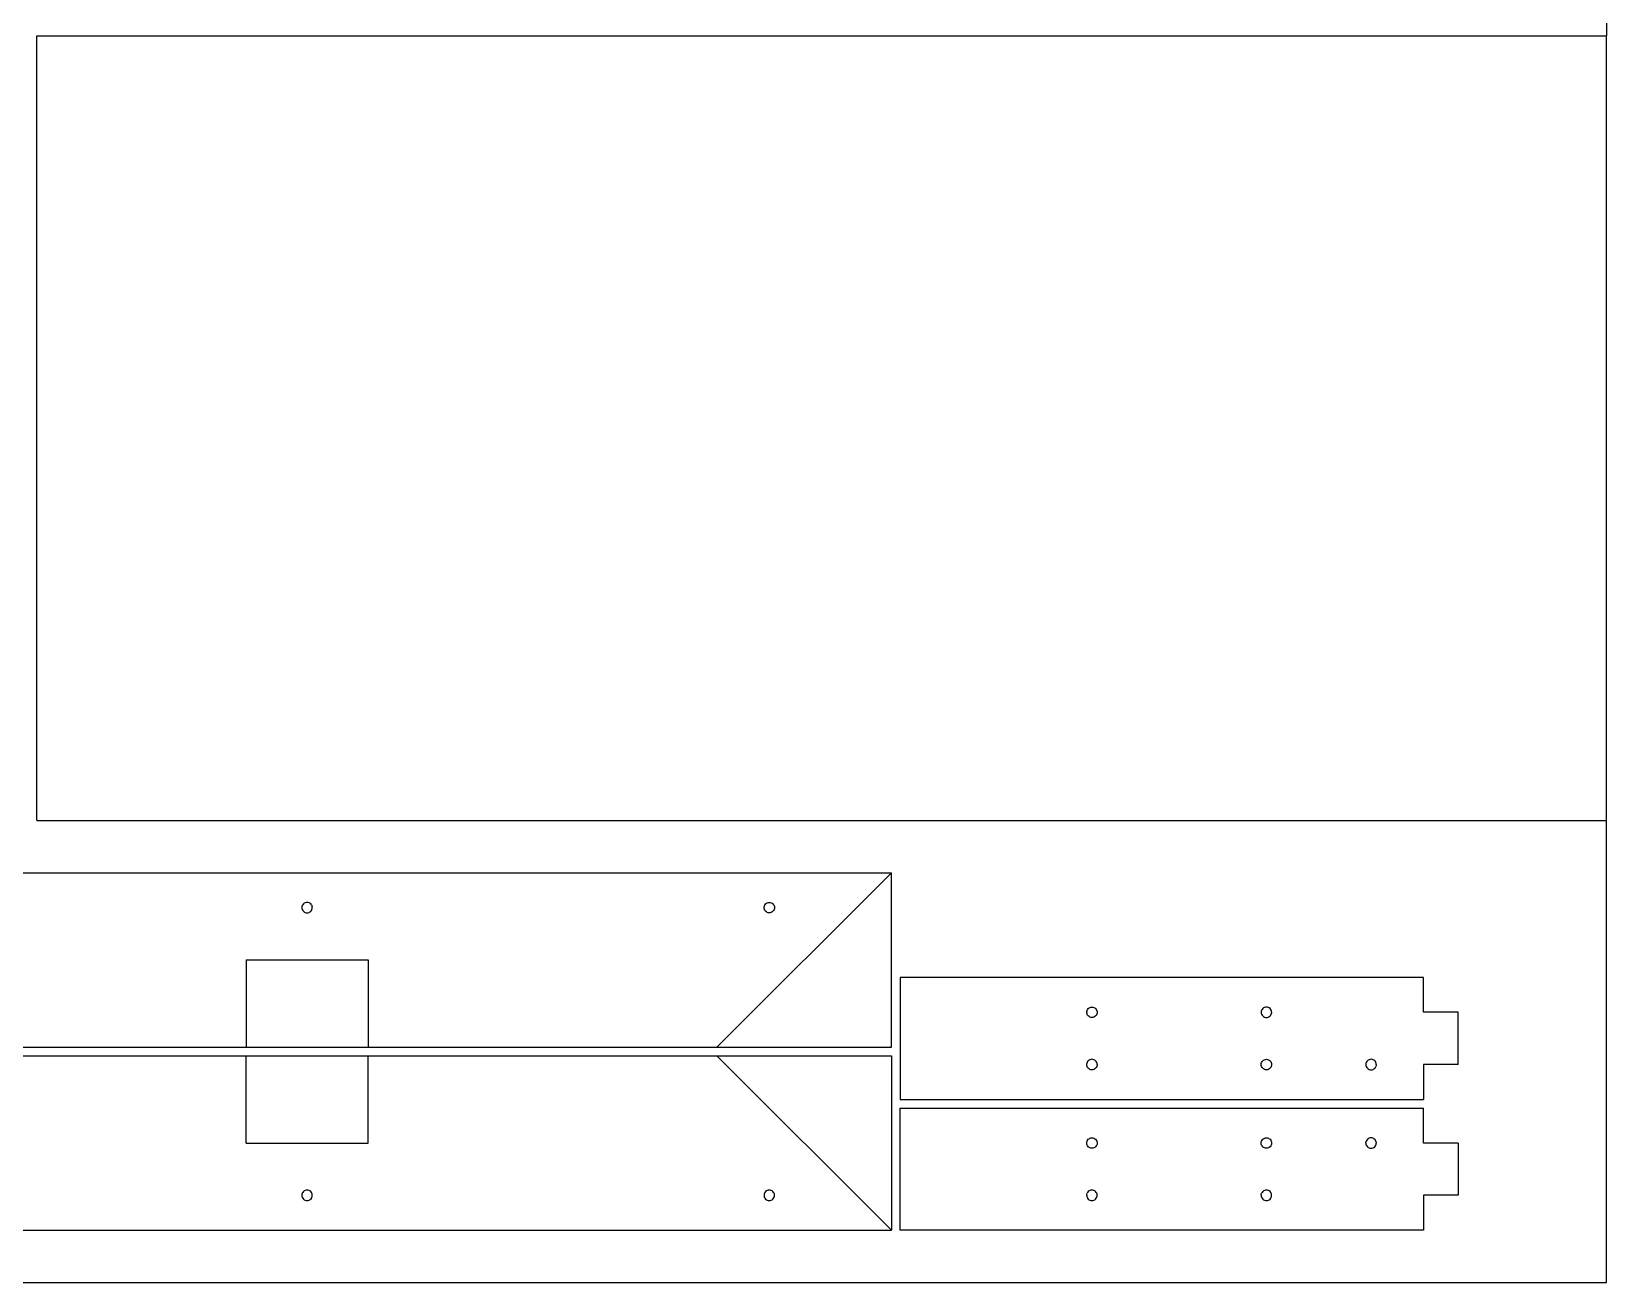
# Model space of a CAD drawing. Extents: x -122 to 122, y -61 to 61.
# Drawn here: x 31.7 to 122, y -61 to 10.7 of the extents above; entities that cross this region are included whole.
import ezdxf

# ---------------------------------------------------------------- set-up
doc = ezdxf.new("R2010")
doc.units = 0

msp = doc.modelspace()

# ---------------------------------------------------------------- linework, layer by layer
for p, q in [((121.954, 60.991), (121.954, 10.491)), ((31.954, -34.509), (31.954, 10.491)), ((31.954, 10.491), (121.954, 10.491)), ((121.954, -34.509), (121.954, 10.491)), ((31.954, -34.509), (121.954, -34.509)), ((121.954, -61.009), (121.954, -34.509)), ((-119.046, -37.509), (80.954, -37.509)), ((70.954, -47.509), (80.954, -37.509)), ((80.954, -47.509), (80.954, -37.509)), ((47.16, -39.451), (47.154, -39.509)), ((47.154, -39.509), (47.16, -39.568)), ((47.177, -39.394), (47.16, -39.451)), ((47.16, -39.568), (47.177, -39.624)), ((47.204, -39.343), (47.177, -39.394)), ((47.177, -39.624), (47.204, -39.676)), ((47.242, -39.297), (47.204, -39.343)), ((47.204, -39.676), (47.242, -39.721)), ((47.287, -39.26), (47.242, -39.297)), ((47.242, -39.721), (47.287, -39.759)), ((47.339, -39.232), (47.287, -39.26)), ((47.395, -39.215), (47.339, -39.232)), ((47.454, -39.209), (47.395, -39.215)), ((47.512, -39.215), (47.454, -39.209)), ((47.569, -39.232), (47.512, -39.215)), ((47.62, -39.26), (47.569, -39.232)), ((47.666, -39.297), (47.62, -39.26)), ((47.62, -39.759), (47.666, -39.721)), ((47.703, -39.343), (47.666, -39.297)), ((47.666, -39.721), (47.703, -39.676)), ((47.703, -39.343), (47.731, -39.394)), ((47.703, -39.676), (47.731, -39.624)), ((47.731, -39.394), (47.748, -39.451)), ((47.731, -39.624), (47.748, -39.568)), ((47.754, -39.509), (47.748, -39.451)), ((47.748, -39.568), (47.754, -39.509)), ((73.654, -39.509), (73.66, -39.451)), ((73.66, -39.568), (73.654, -39.509)), ((73.677, -39.394), (73.66, -39.451)), ((73.677, -39.624), (73.66, -39.568)), ((73.704, -39.343), (73.677, -39.394)), ((73.704, -39.676), (73.677, -39.624)), ((73.704, -39.343), (73.742, -39.297)), ((73.742, -39.721), (73.704, -39.676)), ((73.742, -39.297), (73.787, -39.26)), ((73.787, -39.759), (73.742, -39.721)), ((73.787, -39.26), (73.839, -39.232)), ((73.839, -39.232), (73.895, -39.215)), ((73.895, -39.215), (73.954, -39.209)), ((73.954, -39.209), (74.012, -39.215)), ((74.012, -39.215), (74.069, -39.232)), ((74.069, -39.232), (74.12, -39.26)), ((74.12, -39.26), (74.166, -39.297)), ((74.166, -39.721), (74.12, -39.759)), ((74.166, -39.297), (74.203, -39.343)), ((74.203, -39.676), (74.166, -39.721)), ((74.203, -39.343), (74.231, -39.394)), ((74.231, -39.624), (74.203, -39.676)), ((74.231, -39.394), (74.248, -39.451)), ((74.248, -39.568), (74.231, -39.624)), ((74.248, -39.451), (74.254, -39.509)), ((74.254, -39.509), (74.248, -39.568)), ((47.287, -39.759), (47.339, -39.786)), ((47.339, -39.786), (47.395, -39.803)), ((47.395, -39.803), (47.454, -39.809)), ((47.454, -39.809), (47.512, -39.803)), ((47.512, -39.803), (47.569, -39.786)), ((47.569, -39.786), (47.62, -39.759)), ((73.839, -39.786), (73.787, -39.759)), ((73.895, -39.803), (73.839, -39.786)), ((73.954, -39.809), (73.895, -39.803)), ((74.012, -39.803), (73.954, -39.809)), ((74.069, -39.786), (74.012, -39.803)), ((74.12, -39.759), (74.069, -39.786)), ((43.954, -42.509), (50.954, -42.509)), ((43.954, -42.509), (43.954, -47.509)), ((50.954, -42.509), (50.954, -47.509)), ((111.454, -43.509), (81.454, -43.509)), ((81.454, -43.509), (81.454, -50.509)), ((111.454, -45.509), (111.454, -43.509)), ((92.16, -45.451), (92.154, -45.509)), ((92.154, -45.509), (92.154, -45.509)), ((92.16, -45.568), (92.154, -45.509)), ((92.16, -45.451), (92.177, -45.394)), ((92.177, -45.624), (92.16, -45.568)), ((92.177, -45.394), (92.204, -45.343)), ((92.204, -45.676), (92.177, -45.624)), ((92.204, -45.343), (92.242, -45.297)), ((92.242, -45.721), (92.204, -45.676)), ((92.242, -45.297), (92.287, -45.26)), ((92.287, -45.759), (92.242, -45.721)), ((92.287, -45.26), (92.339, -45.232)), ((92.339, -45.786), (92.287, -45.759)), ((92.339, -45.232), (92.395, -45.215)), ((92.395, -45.804), (92.339, -45.786)), ((92.395, -45.215), (92.454, -45.209)), ((92.454, -45.809), (92.395, -45.804)), ((92.454, -45.209), (92.512, -45.215)), ((92.512, -45.804), (92.454, -45.809)), ((92.512, -45.215), (92.569, -45.232)), ((92.569, -45.786), (92.512, -45.804)), ((92.569, -45.232), (92.621, -45.26)), ((92.621, -45.759), (92.569, -45.786)), ((92.621, -45.26), (92.666, -45.297)), ((92.666, -45.721), (92.621, -45.759)), ((92.666, -45.297), (92.703, -45.343)), ((92.703, -45.676), (92.666, -45.721)), ((92.731, -45.394), (92.703, -45.343)), ((92.731, -45.624), (92.703, -45.676)), ((92.748, -45.451), (92.731, -45.394)), ((92.748, -45.568), (92.731, -45.624)), ((92.748, -45.451), (92.754, -45.509)), ((92.754, -45.509), (92.748, -45.568)), ((92.754, -45.509), (92.754, -45.509)), ((102.16, -45.451), (102.154, -45.509)), ((102.154, -45.509), (102.154, -45.509)), ((102.154, -45.509), (102.16, -45.568)), ((102.177, -45.394), (102.16, -45.451)), ((102.16, -45.568), (102.177, -45.624)), ((102.204, -45.343), (102.177, -45.394)), ((102.177, -45.624), (102.204, -45.676)), ((102.242, -45.297), (102.204, -45.343)), ((102.204, -45.676), (102.242, -45.721)), ((102.287, -45.26), (102.242, -45.297)), ((102.242, -45.721), (102.287, -45.759)), ((102.339, -45.232), (102.287, -45.26)), ((102.287, -45.759), (102.339, -45.786)), ((102.395, -45.215), (102.339, -45.232)), ((102.339, -45.786), (102.395, -45.804)), ((102.454, -45.209), (102.395, -45.215)), ((102.395, -45.804), (102.454, -45.809)), ((102.512, -45.215), (102.454, -45.209)), ((102.454, -45.809), (102.512, -45.804)), ((102.569, -45.232), (102.512, -45.215)), ((102.512, -45.804), (102.569, -45.786)), ((102.621, -45.26), (102.569, -45.232)), ((102.569, -45.786), (102.621, -45.759)), ((102.666, -45.297), (102.621, -45.26)), ((102.621, -45.759), (102.666, -45.721)), ((102.703, -45.343), (102.666, -45.297)), ((102.666, -45.721), (102.703, -45.676)), ((102.731, -45.394), (102.703, -45.343)), ((102.703, -45.676), (102.731, -45.624)), ((102.748, -45.451), (102.731, -45.394)), ((102.731, -45.624), (102.748, -45.568)), ((102.754, -45.509), (102.748, -45.451)), ((102.754, -45.509), (102.748, -45.568)), ((102.754, -45.509), (102.754, -45.509)), ((113.454, -45.509), (111.454, -45.509)), ((113.454, -48.509), (113.454, -45.509)), ((10.954, -47.509), (43.954, -47.509)), ((43.954, -47.509), (50.954, -47.509)), ((50.954, -47.509), (70.954, -47.509)), ((70.954, -47.509), (80.954, -47.509)), ((10.954, -48.009), (43.954, -48.009)), ((43.954, -53.009), (43.954, -48.009)), ((43.954, -48.009), (50.954, -48.009)), ((50.954, -48.009), (70.954, -48.009)), ((50.954, -53.009), (50.954, -48.009)), ((70.954, -48.009), (80.954, -48.009)), ((70.954, -48.009), (80.954, -58.009)), ((80.954, -48.009), (80.954, -58.009)), ((92.154, -48.509), (92.16, -48.451)), ((92.16, -48.568), (92.154, -48.509)), ((92.154, -48.509), (92.154, -48.509)), ((92.177, -48.394), (92.16, -48.451)), ((92.177, -48.624), (92.16, -48.568)), ((92.204, -48.343), (92.177, -48.394)), ((92.204, -48.676), (92.177, -48.624)), ((92.242, -48.297), (92.204, -48.343)), ((92.242, -48.721), (92.204, -48.676)), ((92.287, -48.26), (92.242, -48.297)), ((92.287, -48.759), (92.242, -48.721)), ((92.339, -48.232), (92.287, -48.26)), ((92.339, -48.786), (92.287, -48.759)), ((92.395, -48.215), (92.339, -48.232)), ((92.454, -48.209), (92.395, -48.215)), ((92.512, -48.215), (92.454, -48.209)), ((92.569, -48.232), (92.512, -48.215)), ((92.621, -48.26), (92.569, -48.232)), ((92.621, -48.759), (92.569, -48.786)), ((92.666, -48.297), (92.621, -48.26)), ((92.666, -48.721), (92.621, -48.759)), ((92.703, -48.343), (92.666, -48.297)), ((92.703, -48.676), (92.666, -48.721)), ((92.731, -48.394), (92.703, -48.343)), ((92.731, -48.624), (92.703, -48.676)), ((92.748, -48.451), (92.731, -48.394)), ((92.748, -48.568), (92.731, -48.624)), ((92.754, -48.509), (92.748, -48.451)), ((92.754, -48.509), (92.748, -48.568)), ((92.754, -48.509), (92.754, -48.509)), ((102.154, -48.509), (102.16, -48.451)), ((102.16, -48.568), (102.154, -48.509)), ((102.154, -48.509), (102.154, -48.509)), ((102.16, -48.451), (102.177, -48.394)), ((102.177, -48.624), (102.16, -48.568)), ((102.177, -48.394), (102.204, -48.343)), ((102.204, -48.676), (102.177, -48.624)), ((102.204, -48.343), (102.242, -48.297)), ((102.242, -48.721), (102.204, -48.676)), ((102.242, -48.297), (102.287, -48.26)), ((102.287, -48.759), (102.242, -48.721)), ((102.287, -48.26), (102.339, -48.232)), ((102.339, -48.786), (102.287, -48.759)), ((102.339, -48.232), (102.395, -48.215)), ((102.395, -48.215), (102.454, -48.209)), ((102.454, -48.209), (102.512, -48.215)), ((102.512, -48.215), (102.569, -48.232)), ((102.569, -48.232), (102.621, -48.26)), ((102.621, -48.759), (102.569, -48.786)), ((102.621, -48.26), (102.666, -48.297)), ((102.666, -48.721), (102.621, -48.759)), ((102.666, -48.297), (102.703, -48.343)), ((102.703, -48.676), (102.666, -48.721)), ((102.703, -48.343), (102.731, -48.394)), ((102.731, -48.624), (102.703, -48.676)), ((102.731, -48.394), (102.748, -48.451)), ((102.748, -48.568), (102.731, -48.624)), ((102.748, -48.451), (102.754, -48.509)), ((102.754, -48.509), (102.748, -48.568)), ((102.754, -48.509), (102.754, -48.509)), ((108.16, -48.451), (108.154, -48.509)), ((108.154, -48.509), (108.16, -48.568)), ((108.154, -48.509), (108.154, -48.509)), ((108.177, -48.394), (108.16, -48.451)), ((108.16, -48.568), (108.177, -48.624)), ((108.204, -48.343), (108.177, -48.394)), ((108.177, -48.624), (108.204, -48.676)), ((108.242, -48.297), (108.204, -48.343)), ((108.204, -48.676), (108.242, -48.721)), ((108.287, -48.26), (108.242, -48.297)), ((108.242, -48.721), (108.287, -48.759)), ((108.339, -48.232), (108.287, -48.26)), ((108.287, -48.759), (108.339, -48.786)), ((108.395, -48.215), (108.339, -48.232)), ((108.454, -48.209), (108.395, -48.215)), ((108.512, -48.215), (108.454, -48.209)), ((108.569, -48.232), (108.512, -48.215)), ((108.621, -48.26), (108.569, -48.232)), ((108.569, -48.786), (108.621, -48.759)), ((108.666, -48.297), (108.621, -48.26)), ((108.621, -48.759), (108.666, -48.721)), ((108.703, -48.343), (108.666, -48.297)), ((108.666, -48.721), (108.703, -48.676)), ((108.731, -48.394), (108.703, -48.343)), ((108.703, -48.676), (108.731, -48.624)), ((108.748, -48.451), (108.731, -48.394)), ((108.748, -48.568), (108.731, -48.624)), ((108.754, -48.509), (108.748, -48.451)), ((108.754, -48.509), (108.748, -48.568)), ((108.754, -48.509), (108.754, -48.509)), ((113.454, -48.509), (111.454, -48.509)), ((111.454, -48.509), (111.454, -50.509)), ((92.395, -48.804), (92.339, -48.786)), ((92.454, -48.809), (92.395, -48.804)), ((92.512, -48.804), (92.454, -48.809)), ((92.569, -48.786), (92.512, -48.804)), ((102.395, -48.804), (102.339, -48.786)), ((102.454, -48.809), (102.395, -48.804)), ((102.512, -48.804), (102.454, -48.809)), ((102.569, -48.786), (102.512, -48.804)), ((108.339, -48.786), (108.395, -48.804)), ((108.395, -48.804), (108.454, -48.809)), ((108.454, -48.809), (108.512, -48.804)), ((108.512, -48.804), (108.569, -48.786)), ((81.454, -50.509), (111.454, -50.509)), ((81.454, -51.009), (111.454, -51.009)), ((81.454, -58.009), (81.454, -51.009)), ((111.454, -53.009), (111.454, -51.009)), ((43.954, -53.009), (50.954, -53.009)), ((92.154, -53.009), (92.16, -52.951)), ((92.16, -53.068), (92.154, -53.009)), ((92.154, -53.009), (92.154, -53.009)), ((92.16, -52.951), (92.177, -52.894)), ((92.177, -53.124), (92.16, -53.068)), ((92.177, -52.894), (92.204, -52.843)), ((92.204, -53.176), (92.177, -53.124)), ((92.204, -52.843), (92.242, -52.797)), ((92.242, -53.221), (92.204, -53.176)), ((92.242, -52.797), (92.287, -52.76)), ((92.287, -53.259), (92.242, -53.221)), ((92.287, -52.76), (92.339, -52.732)), ((92.339, -53.286), (92.287, -53.259)), ((92.339, -52.732), (92.395, -52.715)), ((92.395, -52.715), (92.454, -52.709)), ((92.454, -52.709), (92.512, -52.715)), ((92.512, -52.715), (92.569, -52.732)), ((92.569, -52.732), (92.621, -52.76)), ((92.621, -53.259), (92.569, -53.286)), ((92.621, -52.76), (92.666, -52.797)), ((92.666, -53.221), (92.621, -53.259)), ((92.666, -52.797), (92.703, -52.843)), ((92.703, -53.176), (92.666, -53.221)), ((92.703, -52.843), (92.731, -52.894)), ((92.731, -53.124), (92.703, -53.176)), ((92.731, -52.894), (92.748, -52.951)), ((92.748, -53.068), (92.731, -53.124)), ((92.748, -52.951), (92.754, -53.009)), ((92.754, -53.009), (92.748, -53.068)), ((92.754, -53.009), (92.754, -53.009)), ((102.154, -53.009), (102.16, -52.951)), ((102.16, -53.068), (102.154, -53.009)), ((102.154, -53.009), (102.154, -53.009)), ((102.16, -52.951), (102.177, -52.894)), ((102.177, -53.124), (102.16, -53.068)), ((102.177, -52.894), (102.204, -52.843)), ((102.204, -53.176), (102.177, -53.124)), ((102.204, -52.843), (102.242, -52.797)), ((102.242, -53.221), (102.204, -53.176)), ((102.242, -52.797), (102.287, -52.76)), ((102.287, -53.259), (102.242, -53.221)), ((102.287, -52.76), (102.339, -52.732)), ((102.339, -53.286), (102.287, -53.259)), ((102.339, -52.732), (102.395, -52.715)), ((102.395, -52.715), (102.454, -52.709)), ((102.454, -52.709), (102.512, -52.715)), ((102.512, -52.715), (102.569, -52.732)), ((102.569, -52.732), (102.621, -52.76)), ((102.621, -53.259), (102.569, -53.286)), ((102.621, -52.76), (102.666, -52.797)), ((102.666, -53.221), (102.621, -53.259)), ((102.666, -52.797), (102.703, -52.843)), ((102.703, -53.176), (102.666, -53.221)), ((102.703, -52.843), (102.731, -52.894)), ((102.731, -53.124), (102.703, -53.176)), ((102.731, -52.894), (102.748, -52.951)), ((102.748, -53.068), (102.731, -53.124)), ((102.748, -52.951), (102.754, -53.009)), ((102.754, -53.009), (102.748, -53.068)), ((102.754, -53.009), (102.754, -53.009)), ((108.154, -53.009), (108.16, -52.951)), ((108.154, -53.009), (108.154, -53.009)), ((108.154, -53.009), (108.16, -53.068)), ((108.177, -52.894), (108.16, -52.951)), ((108.16, -53.068), (108.177, -53.124)), ((108.204, -52.843), (108.177, -52.894)), ((108.177, -53.124), (108.204, -53.176)), ((108.242, -52.797), (108.204, -52.843)), ((108.204, -53.176), (108.242, -53.221)), ((108.287, -52.76), (108.242, -52.797)), ((108.242, -53.221), (108.287, -53.259)), ((108.339, -52.732), (108.287, -52.76)), ((108.287, -53.259), (108.339, -53.286)), ((108.395, -52.715), (108.339, -52.732)), ((108.454, -52.709), (108.395, -52.715)), ((108.512, -52.715), (108.454, -52.709)), ((108.569, -52.732), (108.512, -52.715)), ((108.621, -52.76), (108.569, -52.732)), ((108.569, -53.286), (108.621, -53.259)), ((108.666, -52.797), (108.621, -52.76)), ((108.621, -53.259), (108.666, -53.221)), ((108.703, -52.843), (108.666, -52.797)), ((108.666, -53.221), (108.703, -53.176)), ((108.731, -52.894), (108.703, -52.843)), ((108.703, -53.176), (108.731, -53.124)), ((108.748, -52.951), (108.731, -52.894)), ((108.731, -53.124), (108.748, -53.068)), ((108.748, -52.951), (108.754, -53.009)), ((108.748, -53.068), (108.754, -53.009)), ((108.754, -53.009), (108.754, -53.009)), ((113.454, -53.009), (111.454, -53.009)), ((113.454, -53.009), (113.454, -56.009)), ((92.395, -53.304), (92.339, -53.286)), ((92.454, -53.309), (92.395, -53.304)), ((92.512, -53.304), (92.454, -53.309)), ((92.569, -53.286), (92.512, -53.304)), ((102.395, -53.304), (102.339, -53.286)), ((102.454, -53.309), (102.395, -53.304)), ((102.512, -53.304), (102.454, -53.309)), ((102.569, -53.286), (102.512, -53.304)), ((108.339, -53.286), (108.395, -53.304)), ((108.395, -53.304), (108.454, -53.309)), ((108.454, -53.309), (108.512, -53.304)), ((108.512, -53.304), (108.569, -53.286)), ((47.16, -55.951), (47.154, -56.009)), ((47.177, -55.894), (47.16, -55.951)), ((47.204, -55.843), (47.177, -55.894)), ((47.242, -55.797), (47.204, -55.843)), ((47.287, -55.76), (47.242, -55.797)), ((47.339, -55.732), (47.287, -55.76)), ((47.395, -55.715), (47.339, -55.732)), ((47.454, -55.709), (47.395, -55.715)), ((47.512, -55.715), (47.454, -55.709)), ((47.569, -55.732), (47.512, -55.715)), ((47.62, -55.76), (47.569, -55.732)), ((47.666, -55.797), (47.62, -55.76)), ((47.703, -55.843), (47.666, -55.797)), ((47.731, -55.894), (47.703, -55.843)), ((47.748, -55.951), (47.731, -55.894)), ((47.754, -56.009), (47.748, -55.951)), ((73.66, -55.951), (73.654, -56.009)), ((73.677, -55.894), (73.66, -55.951)), ((73.704, -55.843), (73.677, -55.894)), ((73.742, -55.797), (73.704, -55.843)), ((73.787, -55.76), (73.742, -55.797)), ((73.839, -55.732), (73.787, -55.76)), ((73.895, -55.715), (73.839, -55.732)), ((73.954, -55.709), (73.895, -55.715)), ((74.012, -55.715), (73.954, -55.709)), ((74.069, -55.732), (74.012, -55.715)), ((74.12, -55.76), (74.069, -55.732)), ((74.166, -55.797), (74.12, -55.76)), ((74.203, -55.843), (74.166, -55.797)), ((74.231, -55.894), (74.203, -55.843)), ((74.248, -55.951), (74.231, -55.894)), ((74.254, -56.009), (74.248, -55.951)), ((92.154, -56.009), (92.16, -55.951)), ((92.16, -55.951), (92.177, -55.894)), ((92.204, -55.843), (92.177, -55.894)), ((92.242, -55.797), (92.204, -55.843)), ((92.287, -55.76), (92.242, -55.797)), ((92.339, -55.732), (92.287, -55.76)), ((92.395, -55.715), (92.339, -55.732)), ((92.454, -55.709), (92.395, -55.715)), ((92.512, -55.715), (92.454, -55.709)), ((92.569, -55.732), (92.512, -55.715)), ((92.621, -55.76), (92.569, -55.732)), ((92.666, -55.797), (92.621, -55.76)), ((92.703, -55.843), (92.666, -55.797)), ((92.731, -55.894), (92.703, -55.843)), ((92.748, -55.951), (92.731, -55.894)), ((92.754, -56.009), (92.748, -55.951)), ((102.154, -56.009), (102.16, -55.951)), ((102.16, -55.951), (102.177, -55.894)), ((102.204, -55.843), (102.177, -55.894)), ((102.242, -55.797), (102.204, -55.843)), ((102.287, -55.76), (102.242, -55.797)), ((102.339, -55.732), (102.287, -55.76)), ((102.395, -55.715), (102.339, -55.732)), ((102.454, -55.709), (102.395, -55.715)), ((102.512, -55.715), (102.454, -55.709)), ((102.569, -55.732), (102.512, -55.715)), ((102.621, -55.76), (102.569, -55.732)), ((102.666, -55.797), (102.621, -55.76)), ((102.703, -55.843), (102.666, -55.797)), ((102.731, -55.894), (102.703, -55.843)), ((102.748, -55.951), (102.731, -55.894)), ((102.754, -56.009), (102.748, -55.951)), ((47.154, -56.009), (47.16, -56.068)), ((47.16, -56.068), (47.177, -56.124)), ((47.177, -56.124), (47.204, -56.176)), ((47.204, -56.176), (47.242, -56.221)), ((47.242, -56.221), (47.287, -56.259)), ((47.287, -56.259), (47.339, -56.286)), ((47.339, -56.286), (47.395, -56.304)), ((47.395, -56.304), (47.454, -56.309)), ((47.454, -56.309), (47.512, -56.304)), ((47.512, -56.304), (47.569, -56.286)), ((47.569, -56.286), (47.62, -56.259)), ((47.666, -56.221), (47.62, -56.259)), ((47.703, -56.176), (47.666, -56.221)), ((47.703, -56.176), (47.731, -56.124)), ((47.731, -56.124), (47.748, -56.068)), ((47.748, -56.068), (47.754, -56.009)), ((73.654, -56.009), (73.66, -56.068)), ((73.677, -56.124), (73.66, -56.068)), ((73.704, -56.176), (73.677, -56.124)), ((73.704, -56.176), (73.742, -56.221)), ((73.742, -56.221), (73.787, -56.259)), ((73.787, -56.259), (73.839, -56.286)), ((73.839, -56.286), (73.895, -56.304)), ((73.895, -56.304), (73.954, -56.309)), ((73.954, -56.309), (74.012, -56.304)), ((74.012, -56.304), (74.069, -56.286)), ((74.069, -56.286), (74.12, -56.259)), ((74.12, -56.259), (74.166, -56.221)), ((74.166, -56.221), (74.203, -56.176)), ((74.203, -56.176), (74.231, -56.124)), ((74.231, -56.124), (74.248, -56.068)), ((74.248, -56.068), (74.254, -56.009)), ((92.154, -56.009), (92.16, -56.068)), ((92.16, -56.068), (92.177, -56.124)), ((92.177, -56.124), (92.204, -56.176)), ((92.204, -56.176), (92.242, -56.221)), ((92.242, -56.221), (92.287, -56.259)), ((92.287, -56.259), (92.339, -56.286)), ((92.339, -56.286), (92.395, -56.304)), ((92.395, -56.304), (92.454, -56.309)), ((92.454, -56.309), (92.512, -56.304)), ((92.512, -56.304), (92.569, -56.286)), ((92.569, -56.286), (92.621, -56.259)), ((92.621, -56.259), (92.666, -56.221)), ((92.666, -56.221), (92.703, -56.176)), ((92.703, -56.176), (92.731, -56.124)), ((92.731, -56.124), (92.748, -56.068)), ((92.748, -56.068), (92.754, -56.009)), ((102.154, -56.009), (102.16, -56.068)), ((102.16, -56.068), (102.177, -56.124)), ((102.177, -56.124), (102.204, -56.176)), ((102.204, -56.176), (102.242, -56.221)), ((102.242, -56.221), (102.287, -56.259)), ((102.287, -56.259), (102.339, -56.286)), ((102.339, -56.286), (102.395, -56.304)), ((102.395, -56.304), (102.454, -56.309)), ((102.454, -56.309), (102.512, -56.304)), ((102.512, -56.304), (102.569, -56.286)), ((102.569, -56.286), (102.621, -56.259)), ((102.621, -56.259), (102.666, -56.221)), ((102.666, -56.221), (102.703, -56.176)), ((102.703, -56.176), (102.731, -56.124)), ((102.731, -56.124), (102.748, -56.068)), ((102.748, -56.068), (102.754, -56.009)), ((113.454, -56.009), (111.454, -56.009)), ((111.454, -56.009), (111.454, -58.009)), ((-119.046, -58.009), (80.954, -58.009)), ((111.454, -58.009), (81.454, -58.009)), ((-122.046, -61.009), (121.954, -61.009))]:
    msp.add_line(p, q)

doc.saveas('drawing.dxf')
